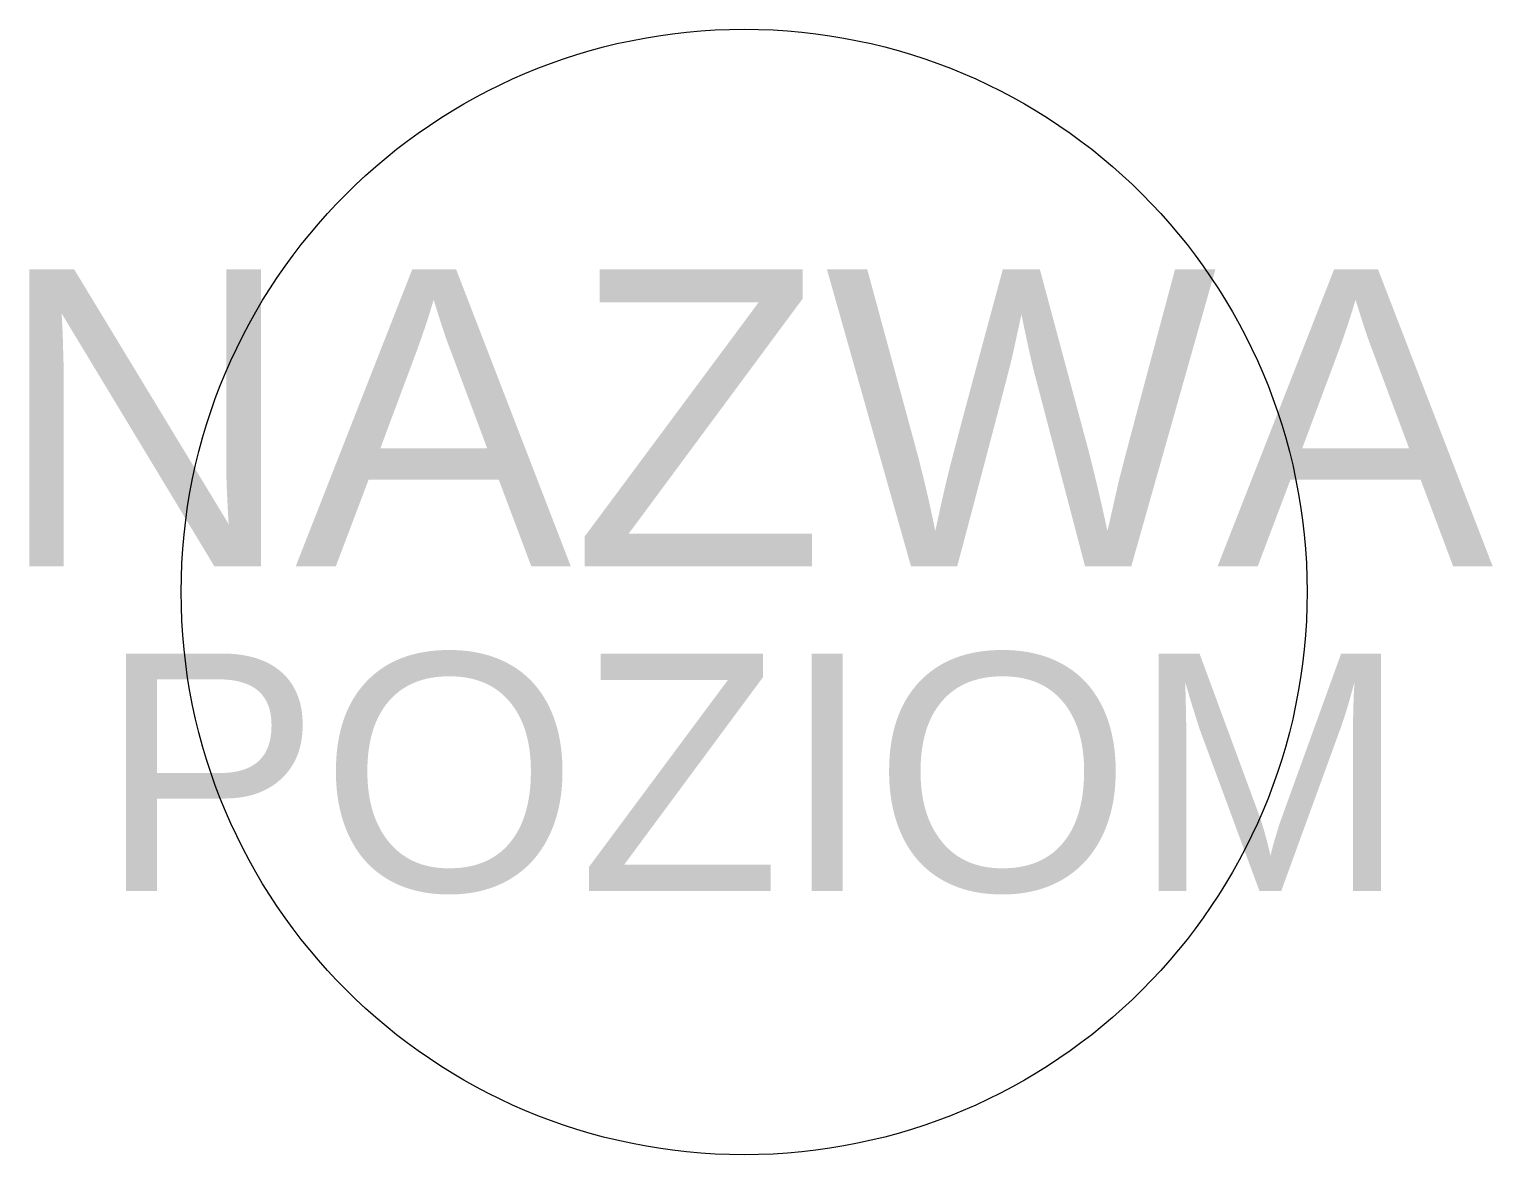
# Model space of a CAD drawing. Header units: millimetres. Extents: x -468 to 518, y -361 to 397.
import ezdxf
from ezdxf.enums import TextEntityAlignment as Align

# ---------------------------------------------------------------- set-up
doc = ezdxf.new("R2010")
doc.units = ezdxf.units.MM
doc.styles.add('GENERATED_STYLE_2', font='arial.ttf')

msp = doc.modelspace()

# ---------------------------------------------------------------- linework, layer by layer
at = {"linetype": 'Continuous'}
msp.add_circle((13.62, 18.15), 379.02, dxfattribs=at)

# ---------------------------------------------------------------- texts
at = {"style": 'GENERATED_STYLE_2'}
for tag, height, p in [('NAZWA', 200, (13.79, 35.38)), ('POZIOM', 160, (19.89, -183.3))]:
    msp.add_attdef(tag, text='xx', height=height, dxfattribs=at).set_placement(p, align=Align.CENTER)

doc.saveas('drawing.dxf')
